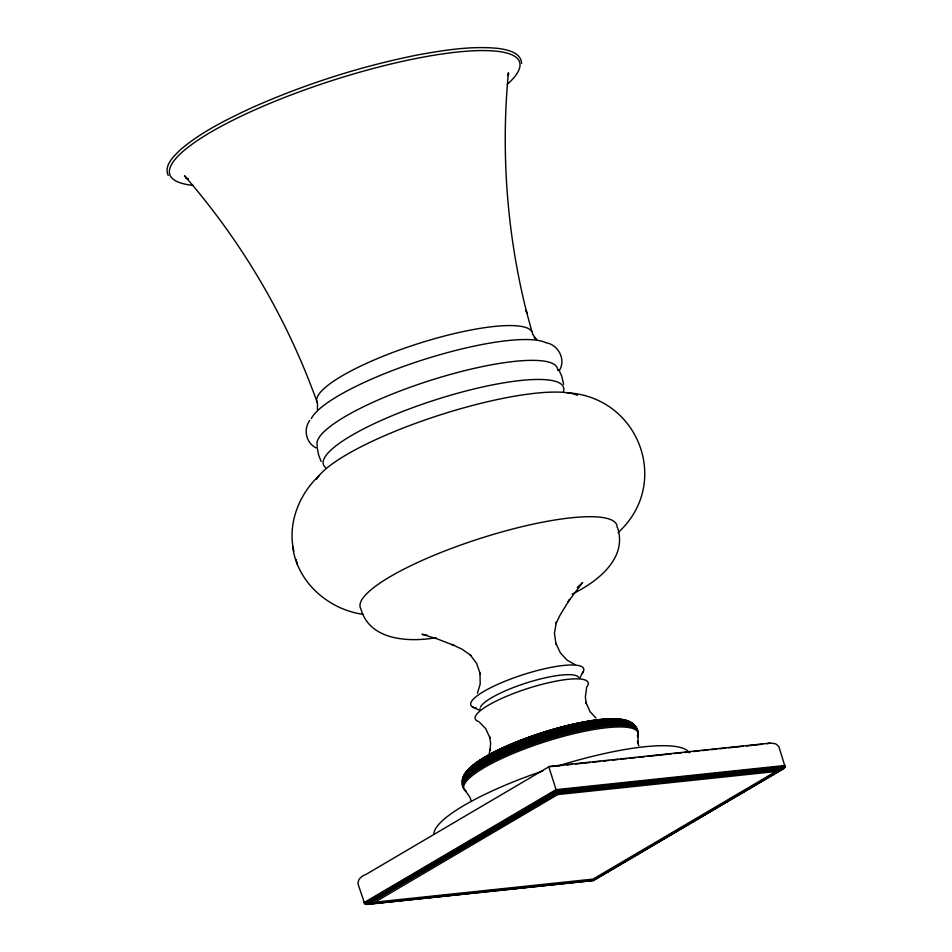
<?xml version="1.0" encoding="UTF-8"?>
<svg xmlns="http://www.w3.org/2000/svg" width="952" height="952" viewBox="0 0 952 952"><rect width="100%" height="100%" fill="white"/><g stroke="black" fill="none" stroke-linecap="round" stroke-linejoin="round"><path stroke-width="1.43" d="M638.102 735.634L638.078 743.572L637.471 741.239L638.768 745.785M317.397 409.479L317.54 403.696M490.042 750.212L490.637 743.369L489.637 736.574M785.031 766.622L778.831 746.547L775.773 743.881L770.953 743.036L548.709 766.503L557.229 793.29L781.878 769.549L785.031 766.622L556.349 790.803L364.664 903.603L358.226 884.61C356.976 879.696 361.808 875.721 366.032 874.4L548.864 766.812L563.596 765.253M507.809 75.351L508.511 72.721L508.285 74.054C500.812 154.105 507.154 235.394 526.908 313.339L526.123 310.328L531.87 331.546M489.161 753.532L490.494 748.51M586.515 688.498L585.349 696.876L586.242 703.683L585.896 702.338L590.073 711.739L595.952 717.951M477.392 693.187L480.201 684.072L479.986 672.957L480.272 674.028L476.654 663.473L469.99 654.548L470.966 655.5L462.006 649.157L451.807 644.433L453.985 645.396L437.063 638.84L421.95 634.294L426.901 635.055M559.538 370.34C565.774 359.666 558.907 345.909 547.305 342.946M579.899 677.836L583.35 671.505M309.709 420.51C303.224 429.352 305.985 442.858 315.957 447.833M508.082 75.505L508.82 74.399M319.206 475.512C299.011 494.362 287.278 523.886 293.882 551.279M618.134 532.573C671.755 483.664 639.078 396.972 567.487 392.783M577.269 587.467L582.624 582.541L568.106 601.771L569.689 599.379L559.99 615.278L556.004 623.572L556.396 622.096L554.445 633.056L555.956 644.087L555.682 643.016L560.49 653.072L567.142 660.164L574.806 664.532M364.009 902.639L555.992 789.672L784.995 765.467M364.378 903.317L556.23 790.422L785.091 766.229M364.664 903.603L556.48 791.172L784.9 767.026L781.068 769.275M364.997 903.853L556.599 791.54L784.71 767.419L760.481 781.675M365.378 904.067L366.794 904.388L556.932 792.492L783.758 768.514M366.794 904.388L557.11 792.98L782.877 769.109M557.229 793.29L367.841 904.352M598.522 876.709L601.081 875.197M604.913 872.948L608.733 870.699M622.775 862.429L626.606 860.18M629.165 858.68L631.712 857.169M635.543 854.92L638.102 853.42M647.039 848.161L649.585 846.649M653.417 844.4L657.249 842.151M671.291 833.881L673.837 832.381M677.669 830.132L680.228 828.621M684.06 826.372L686.606 824.872M695.543 819.612L698.102 818.113M701.922 815.852L705.753 813.603M719.795 805.332L722.354 803.833M732.564 797.824L735.111 796.324M737.669 794.825L740.228 793.313M744.048 791.064L746.606 789.565M750.438 787.304L754.27 785.055M761.921 780.545L765.753 778.296M768.312 776.796L770.858 775.285M597.309 877.696L601.14 875.447M603.687 873.948L631.735 857.443M634.282 855.943L643.207 850.695M645.753 849.196L649.585 846.947M652.132 845.436L661.057 840.188M663.603 838.688L673.802 832.691M676.348 831.191L685.273 825.931M687.82 824.432L691.652 822.183M694.198 820.683L709.49 811.687M712.048 810.188L733.718 797.431M736.265 795.932L745.19 790.672M747.736 789.172L751.568 786.923M754.115 785.424L756.662 783.924M587.753 880.767L593.548 880.148L784.448 767.812L556.718 791.885L365.818 904.221L368.769 903.912M593.62 880.493L783.341 768.835L557.027 792.754L367.317 904.4L593.62 880.481L366.294 904.329L556.837 792.207L784.127 768.181L593.548 880.148M572.128 594.131C596.464 582.279 627.523 559.026 617.681 527.991M766.943 743.762L769.621 743.155M436.028 637.673C409.253 642.386 369.59 640.696 360.903 608.911A134.732 29.155 -17.8 0 1 481.212 538.106A134.732 29.155 -17.8 0 1 617.146 527.384M566.547 764.944L572.438 764.325M575.389 764.004L590.121 762.457M593.06 762.135L600.438 761.362M603.378 761.053L609.28 760.422M612.219 760.112L618.122 759.494M621.061 759.184L626.963 758.554M629.903 758.244L635.793 757.625M638.744 757.316L644.635 756.685M647.586 756.376L671.16 753.889M674.111 753.567L681.477 752.794M684.428 752.485L690.319 751.854M693.27 751.544L699.161 750.926M702.112 750.616L708.002 749.986M710.954 749.676L716.844 749.057M719.795 748.748L725.686 748.117M728.637 747.808L743.369 746.249M746.32 745.94L762.528 744.226M379.658 902.306L382.597 901.996M425.139 897.498L428.067 897.189M433.933 896.57L436.873 896.26M442.74 895.642L445.667 895.332M488.209 890.834L491.137 890.525M497.003 889.906L499.943 889.584M523.41 887.109L526.349 886.8M551.16 884.17L554.076 883.872M559.907 883.254L562.822 882.944M371.292 903.436L375.731 902.972M380.169 902.496L384.596 902.032M390.51 901.401L393.473 901.092M397.9 900.628L402.339 900.152M408.253 899.533L411.204 899.223M417.119 898.593L420.082 898.283M424.521 897.807L430.423 897.189M434.862 896.713L439.3 896.248M443.727 895.784L448.166 895.308M452.605 894.844L457.031 894.368M461.47 893.904L465.909 893.44M470.347 892.964L474.774 892.5M479.213 892.024L483.652 891.56M489.554 890.941L492.517 890.62M496.956 890.156L501.383 889.68M507.297 889.061L510.26 888.751M516.174 888.121L519.126 887.811M523.564 887.335L529.479 886.717M533.905 886.252L538.273 885.788M542.628 885.324L546.983 884.86M551.351 884.408L555.706 883.944M560.062 883.48L564.429 883.016M570.236 882.409L573.14 882.099M578.959 881.481L583.314 881.028M587.682 880.564L592.037 880.1M371.72 903.603L377.635 902.972M380.586 902.663L386.488 902.032M389.439 901.722L395.354 901.104M398.305 900.794L404.207 900.164M408.634 899.699L413.073 899.223M416.024 898.914L432.267 897.201M435.219 896.891L449.987 895.32M452.938 895.011L458.84 894.392M461.803 894.071L467.706 893.452M470.657 893.143L476.559 892.512M479.522 892.202L485.425 891.584M488.376 891.262L494.29 890.644M497.242 890.334L503.144 889.703M507.571 889.239L512.009 888.763M514.961 888.454L531.204 886.74M534.155 886.431L539.951 885.812M542.842 885.503L548.638 884.896M551.541 884.587L557.337 883.98M560.228 883.67L567.475 882.909M570.367 882.599L576.162 881.992M579.054 881.683L584.849 881.064M363.164 614.349C328.392 609.518 297.119 582.219 292.645 546.519M188.425 179.119L185.926 178.012L188.163 179.464L184.45 175.822L185.402 176.786C242.95 243.129 287.956 320.265 317.409 403.005A113.169 24.49 -17.8 0 1 418.463 343.541A113.169 24.49 -17.8 0 1 532.644 334.533M472.335 706.824L478.856 709.978M479.665 722.485L485.663 728.589L489.994 737.919M535.726 338.531L534.239 337.222L536.75 339.685M465.219 790.636L469.872 797.086L471.454 801.524M535.417 338.246L533.263 335.068M558.824 369.84L561.68 375.98L563.655 384.31M321.133 461.47L318.67 455.175L317.004 446.774M521.636 63.403C520.97 52.384 507.452 49.837 498.943 48.492C472.216 45.672 445.369 50.028 419.106 54.657L418.249 54.823C360.927 66.224 304.902 84.133 251.506 107.874L250.757 108.219C226.04 119.821 201.11 132.066 180.202 149.904C173.918 156.199 163.625 165.362 168.195 175.454M296.12 559.693L297.369 564.476M193.256 185.402A183.724 39.77 -17.8 0 1 331.927 80.611A183.724 39.77 -17.8 0 1 507.356 84.288M476.393 708.228A59.298 12.84 -17.8 0 1 521.636 675.158A59.298 12.84 -17.8 0 1 581.981 673.576M478.951 721.652A59.298 12.84 -17.8 0 1 528.455 688.26A59.298 12.84 -17.8 0 1 586.432 687.451M466.266 791.493A91.463 19.802 -17.8 0 1 545.948 741.465A91.463 19.802 -17.8 0 1 637.483 737.015M465.528 790.255A91.785 19.861 -17.8 0 1 545.496 740.049A91.785 19.861 -17.8 0 1 637.352 735.587M325.608 467.634A126.116 27.299 -17.8 0 1 436.599 399.483A126.116 27.299 -17.8 0 1 563.358 391.986M463.017 786.935A91.856 19.885 -17.8 0 1 545.056 738.657A91.856 19.885 -17.8 0 1 637.733 731.35M462.743 785.507A91.689 19.849 -17.8 0 1 544.627 737.324A91.689 19.849 -17.8 0 1 637.126 730.029M480.343 710.132A51.836 11.222 -17.8 0 1 479.986 708.764M480.415 707.169A51.836 11.222 -17.8 0 1 529.74 681.929A51.836 11.222 -17.8 0 1 578.59 677.396M317.349 445.619A126.116 27.299 -17.8 0 1 432.981 379.586A126.116 27.299 -17.8 0 1 557.705 370.34M462.089 781.651A91.261 19.754 -17.8 0 1 544.223 736.086A91.261 19.754 -17.8 0 1 635.674 726.424M462.327 780.223A90.607 19.611 -17.8 0 1 543.854 734.992A90.607 19.611 -17.8 0 1 634.663 725.388M462.791 778.843A89.738 19.421 -17.8 0 1 543.544 734.052A89.738 19.421 -17.8 0 1 633.473 724.543M463.493 777.57A88.679 19.195 -17.8 0 1 543.294 733.314A88.679 19.195 -17.8 0 1 632.152 723.913M433.838 834.083A134.315 29.072 -17.8 0 1 542.688 770.989M558.729 765.765A134.315 29.072 -17.8 0 1 689.308 752.806M465.135 773.738A87.453 18.933 -17.8 0 1 543.116 732.778A87.453 18.933 -17.8 0 1 628.844 721.652M466.218 772.798A86.108 18.635 -17.8 0 1 537.856 734.159A86.108 18.635 -17.8 0 1 624.274 720.14M467.456 772.072A84.68 18.326 -17.8 0 1 530.395 736.658A84.68 18.326 -17.8 0 1 616.051 719.129M618.61 719.391A84.68 18.326 -17.8 0 1 622.882 720.283M316.564 479.261A140.908 30.5 -17.8 0 1 439.479 415.132A140.908 30.5 -17.8 0 1 577.412 395.294M311.328 418.63A126.116 27.299 -17.8 0 1 421.903 360.177A126.116 27.299 -17.8 0 1 546.436 342.946M478.166 761.993A83.193 18.005 -17.8 0 1 604.353 719.569M557.765 794.563L374.933 902.151L593.025 879.101L775.856 771.501L557.765 794.563"/></g></svg>
